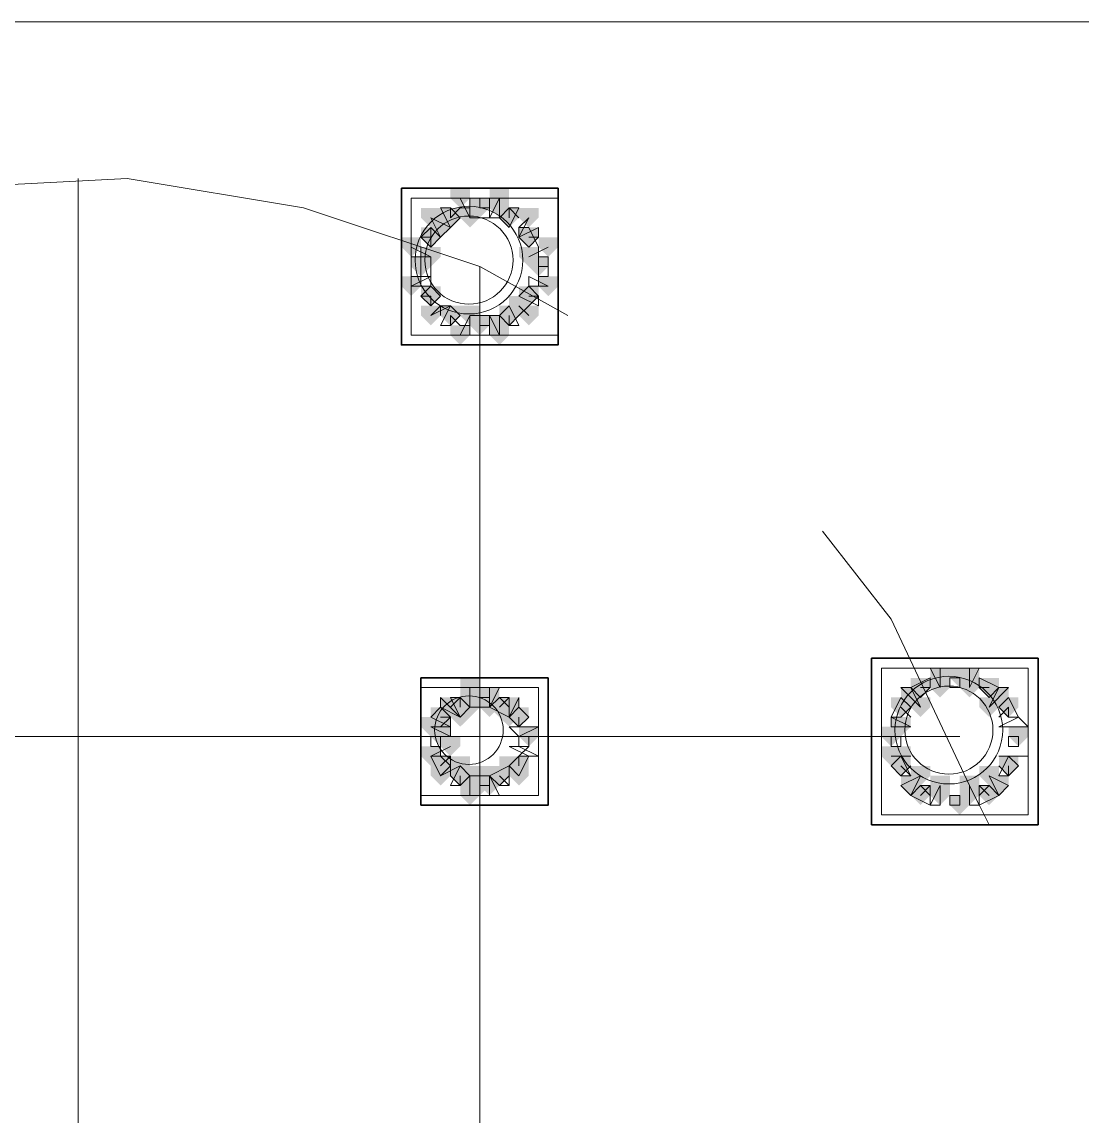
# Model space of a CAD drawing. Header units: millimetres. Extents: x 2315 to 4619, y 1334 to 1897.
# Drawn here: x 3709.66 to 3716.28, y 1554.84 to 1561.67 of the extents above; entities that cross this region are included whole.
import ezdxf

# ---------------------------------------------------------------- set-up
doc = ezdxf.new("R2010")
doc.units = ezdxf.units.MM
doc.linetypes.add('PDF_IMPORT', pattern=[1, 0.8, -0.2])
for name, color, linetype, true_color in [('PDF_10', 7, 'Continuous', 0x00b85c), ('PDF_AXIS', 7, 'Continuous', 0x00b85c), ('PDF_柱构件', 7, 'Continuous', 0x00b85c), ('PDF_转运站初步方案', 7, 'Continuous', 0x00b85c)]:
    doc.layers.add(name, color=color, linetype=linetype, true_color=true_color)
doc.layers.add('PDF_中心线层', color=1, linetype='Continuous')
doc.layers.add('PDF_粗实线层', color=7, linetype='Continuous')

msp = doc.modelspace()

# ---------------------------------------------------------------- hatches: boundary and pattern name
at = {"layer": 'PDF_10', "transparency": 33554559}
for points in [[(3712.5202, 1560.5703), (3712.4592, 1560.5703), (3712.4592, 1560.5093), (3712.5202, 1560.4482), (3712.5813, 1560.5093), (3712.5813, 1560.5703)], [(3712.5202, 1560.5703), (3712.4592, 1560.5703), (3712.4592, 1560.5093), (3712.5202, 1560.4482), (3712.5813, 1560.5093), (3712.5813, 1560.5703)], [(3712.337, 1560.5093), (3712.2759, 1560.5093), (3712.2759, 1560.4482), (3712.337, 1560.3871), (3712.3981, 1560.4482), (3712.3981, 1560.5093)], [(3712.337, 1560.5093), (3712.2759, 1560.5093), (3712.2759, 1560.4482), (3712.337, 1560.3871), (3712.3981, 1560.4482), (3712.3981, 1560.5093)], [(3712.7035, 1560.5093), (3712.6424, 1560.5093), (3712.6424, 1560.4482), (3712.7035, 1560.3871), (3712.7646, 1560.4482), (3712.7646, 1560.5093)], [(3712.7035, 1560.5093), (3712.6424, 1560.5093), (3712.6424, 1560.4482), (3712.7035, 1560.3871), (3712.7646, 1560.4482), (3712.7646, 1560.5093)], [(3712.2148, 1560.3871), (3712.1537, 1560.3871), (3712.1537, 1560.326), (3712.2148, 1560.2649), (3712.2759, 1560.326), (3712.2759, 1560.3871)], [(3712.2148, 1560.3871), (3712.1537, 1560.3871), (3712.1537, 1560.326), (3712.2148, 1560.2649), (3712.2759, 1560.326), (3712.2759, 1560.3871)], [(3712.8256, 1560.3871), (3712.7646, 1560.3871), (3712.7646, 1560.326), (3712.8256, 1560.2649), (3712.8867, 1560.326), (3712.8867, 1560.3871)], [(3712.8256, 1560.3871), (3712.7646, 1560.3871), (3712.7646, 1560.326), (3712.8256, 1560.2649), (3712.8867, 1560.326), (3712.8867, 1560.3871)], [(3712.1537, 1560.2039), (3712.0927, 1560.2039), (3712.0927, 1560.1428), (3712.1537, 1560.0817), (3712.2148, 1560.1428), (3712.2148, 1560.2039)], [(3712.1537, 1560.2039), (3712.0927, 1560.2039), (3712.0927, 1560.1428), (3712.1537, 1560.0817), (3712.2148, 1560.1428), (3712.2148, 1560.2039)], [(3712.1537, 1560.2039), (3712.0927, 1560.2039), (3712.0927, 1560.1428), (3712.1537, 1560.0817), (3712.2148, 1560.1428), (3712.2148, 1560.2039)], [(3712.8867, 1560.2039), (3712.8256, 1560.2039), (3712.8256, 1560.1428), (3712.8867, 1560.0817), (3712.9478, 1560.1428), (3712.9478, 1560.2039)], [(3712.8867, 1560.2039), (3712.8256, 1560.2039), (3712.8256, 1560.1428), (3712.8867, 1560.0817), (3712.9478, 1560.1428), (3712.9478, 1560.2039)], [(3712.2148, 1560.0206), (3712.1537, 1560.0206), (3712.1537, 1559.9595), (3712.2148, 1559.8985), (3712.2759, 1559.9595), (3712.2759, 1560.0206)], [(3712.2148, 1560.0206), (3712.1537, 1560.0206), (3712.1537, 1559.9595), (3712.2148, 1559.8985), (3712.2759, 1559.9595), (3712.2759, 1560.0206)], [(3712.8256, 1560.0206), (3712.7646, 1560.0206), (3712.7646, 1559.9595), (3712.8256, 1559.8985), (3712.8867, 1559.9595), (3712.8867, 1560.0206)], [(3712.8256, 1560.0206), (3712.7646, 1560.0206), (3712.7646, 1559.9595), (3712.8256, 1559.8985), (3712.8867, 1559.9595), (3712.8867, 1560.0206)], [(3712.337, 1559.8985), (3712.2759, 1559.8985), (3712.2759, 1559.8374), (3712.337, 1559.7763), (3712.3981, 1559.8374), (3712.3981, 1559.8985)], [(3712.337, 1559.8985), (3712.2759, 1559.8985), (3712.2759, 1559.8374), (3712.337, 1559.7763), (3712.3981, 1559.8374), (3712.3981, 1559.8985)], [(3712.7035, 1559.8985), (3712.6424, 1559.8985), (3712.6424, 1559.8374), (3712.7035, 1559.7763), (3712.7646, 1559.8374), (3712.7646, 1559.8985)], [(3712.7035, 1559.8985), (3712.6424, 1559.8985), (3712.6424, 1559.8374), (3712.7035, 1559.7763), (3712.7646, 1559.8374), (3712.7646, 1559.8985)], [(3712.5202, 1559.8374), (3712.4592, 1559.8374), (3712.4592, 1559.7763), (3712.5202, 1559.7152), (3712.5813, 1559.7763), (3712.5813, 1559.8374)], [(3712.5202, 1559.8374), (3712.4592, 1559.8374), (3712.4592, 1559.7763), (3712.5202, 1559.7152), (3712.5813, 1559.7763), (3712.5813, 1559.8374)], [(3715.5132, 1557.6385), (3715.4521, 1557.6385), (3715.4521, 1557.5774), (3715.5132, 1557.5163), (3715.5743, 1557.5774), (3715.5743, 1557.6385)], [(3715.5132, 1557.6385), (3715.4521, 1557.6385), (3715.4521, 1557.5774), (3715.5132, 1557.5163), (3715.5743, 1557.5774), (3715.5743, 1557.6385)], [(3715.2689, 1557.5774), (3715.2078, 1557.5774), (3715.2078, 1557.5163), (3715.2689, 1557.4552), (3715.33, 1557.5163), (3715.33, 1557.5774)], [(3715.2689, 1557.5774), (3715.2078, 1557.5774), (3715.2078, 1557.5163), (3715.2689, 1557.4552), (3715.33, 1557.5163), (3715.33, 1557.5774)], [(3715.6965, 1557.5774), (3715.6354, 1557.5774), (3715.6354, 1557.5163), (3715.6965, 1557.4552), (3715.7575, 1557.5163), (3715.7575, 1557.5774)], [(3715.6965, 1557.5774), (3715.6354, 1557.5774), (3715.6354, 1557.5163), (3715.6965, 1557.4552), (3715.7575, 1557.5163), (3715.7575, 1557.5774)], [(3712.5202, 1557.5163), (3712.4592, 1557.5163), (3712.4592, 1557.4552), (3712.5202, 1557.3941), (3712.5813, 1557.4552), (3712.5813, 1557.5163)], [(3712.5202, 1557.5163), (3712.4592, 1557.5163), (3712.4592, 1557.4552), (3712.5202, 1557.3941), (3712.5813, 1557.4552), (3712.5813, 1557.5163)], [(3712.3981, 1557.4552), (3712.337, 1557.4552), (3712.337, 1557.3941), (3712.3981, 1557.333), (3712.4592, 1557.3941), (3712.4592, 1557.4552)], [(3712.3981, 1557.4552), (3712.337, 1557.4552), (3712.337, 1557.3941), (3712.3981, 1557.333), (3712.4592, 1557.3941), (3712.4592, 1557.4552)], [(3712.6424, 1557.4552), (3712.5813, 1557.4552), (3712.5813, 1557.3941), (3712.6424, 1557.333), (3712.7035, 1557.3941), (3712.7035, 1557.4552)], [(3712.6424, 1557.4552), (3712.5813, 1557.4552), (3712.5813, 1557.3941), (3712.6424, 1557.333), (3712.7035, 1557.3941), (3712.7035, 1557.4552)], [(3715.1467, 1557.4552), (3715.0856, 1557.4552), (3715.0856, 1557.3941), (3715.1467, 1557.333), (3715.2078, 1557.3941), (3715.2078, 1557.4552)], [(3715.1467, 1557.4552), (3715.0856, 1557.4552), (3715.0856, 1557.3941), (3715.1467, 1557.333), (3715.2078, 1557.3941), (3715.2078, 1557.4552)], [(3715.8186, 1557.4552), (3715.7575, 1557.4552), (3715.7575, 1557.3941), (3715.8186, 1557.333), (3715.8797, 1557.3941), (3715.8797, 1557.4552)], [(3715.8186, 1557.4552), (3715.7575, 1557.4552), (3715.7575, 1557.3941), (3715.8186, 1557.333), (3715.8797, 1557.3941), (3715.8797, 1557.4552)], [(3712.2759, 1557.3941), (3712.2148, 1557.3941), (3712.2148, 1557.333), (3712.2759, 1557.272), (3712.337, 1557.333), (3712.337, 1557.3941)], [(3712.2759, 1557.3941), (3712.2148, 1557.3941), (3712.2148, 1557.333), (3712.2759, 1557.272), (3712.337, 1557.333), (3712.337, 1557.3941)], [(3712.7646, 1557.3941), (3712.7035, 1557.3941), (3712.7035, 1557.333), (3712.7646, 1557.272), (3712.8256, 1557.333), (3712.8256, 1557.3941)], [(3712.7646, 1557.3941), (3712.7035, 1557.3941), (3712.7035, 1557.333), (3712.7646, 1557.272), (3712.8256, 1557.333), (3712.8256, 1557.3941)], [(3712.7646, 1557.3941), (3712.7035, 1557.3941), (3712.7035, 1557.333), (3712.7646, 1557.272), (3712.8256, 1557.333), (3712.8256, 1557.3941)], [(3712.2759, 1557.272), (3712.2148, 1557.272), (3712.2148, 1557.2109), (3712.2759, 1557.1498), (3712.337, 1557.2109), (3712.337, 1557.272)], [(3712.2759, 1557.272), (3712.2148, 1557.272), (3712.2148, 1557.2109), (3712.2759, 1557.1498), (3712.337, 1557.2109), (3712.337, 1557.272)], [(3712.8256, 1557.272), (3712.7646, 1557.272), (3712.7646, 1557.2109), (3712.8256, 1557.1498), (3712.8867, 1557.2109), (3712.8867, 1557.272)], [(3712.8256, 1557.272), (3712.7646, 1557.272), (3712.7646, 1557.2109), (3712.8256, 1557.1498), (3712.8867, 1557.2109), (3712.8867, 1557.272)], [(3715.0856, 1557.272), (3715.0246, 1557.272), (3715.0246, 1557.2109), (3715.0856, 1557.1498), (3715.1467, 1557.2109), (3715.1467, 1557.272)], [(3715.0856, 1557.272), (3715.0246, 1557.272), (3715.0246, 1557.2109), (3715.0856, 1557.1498), (3715.1467, 1557.2109), (3715.1467, 1557.272)], [(3715.8797, 1557.272), (3715.8186, 1557.272), (3715.8186, 1557.2109), (3715.8797, 1557.1498), (3715.9408, 1557.2109), (3715.9408, 1557.272)], [(3715.8797, 1557.272), (3715.8186, 1557.272), (3715.8186, 1557.2109), (3715.8797, 1557.1498), (3715.9408, 1557.2109), (3715.9408, 1557.272)], [(3712.2759, 1557.0887), (3712.2148, 1557.0887), (3712.2148, 1557.0276), (3712.2759, 1556.9666), (3712.337, 1557.0276), (3712.337, 1557.0887)], [(3712.2759, 1557.0887), (3712.2148, 1557.0887), (3712.2148, 1557.0276), (3712.2759, 1556.9666), (3712.337, 1557.0276), (3712.337, 1557.0887)], [(3712.7646, 1557.0887), (3712.7035, 1557.0887), (3712.7035, 1557.0276), (3712.7646, 1556.9666), (3712.8256, 1557.0276), (3712.8256, 1557.0887)], [(3712.7646, 1557.0887), (3712.7035, 1557.0887), (3712.7035, 1557.0276), (3712.7646, 1556.9666), (3712.8256, 1557.0276), (3712.8256, 1557.0887)], [(3715.1467, 1557.0887), (3715.0856, 1557.0887), (3715.0856, 1557.0276), (3715.1467, 1556.9666), (3715.2078, 1557.0276), (3715.2078, 1557.0887)], [(3715.1467, 1557.0887), (3715.0856, 1557.0887), (3715.0856, 1557.0276), (3715.1467, 1556.9666), (3715.2078, 1557.0276), (3715.2078, 1557.0887)], [(3715.8186, 1557.0887), (3715.7575, 1557.0887), (3715.7575, 1557.0276), (3715.8186, 1556.9666), (3715.8797, 1557.0276), (3715.8797, 1557.0887)], [(3715.8186, 1557.0887), (3715.7575, 1557.0887), (3715.7575, 1557.0276), (3715.8186, 1556.9666), (3715.8797, 1557.0276), (3715.8797, 1557.0887)], [(3712.3981, 1557.0276), (3712.337, 1557.0276), (3712.337, 1556.9666), (3712.3981, 1556.9055), (3712.4592, 1556.9666), (3712.4592, 1557.0276)], [(3712.3981, 1557.0276), (3712.337, 1557.0276), (3712.337, 1556.9666), (3712.3981, 1556.9055), (3712.4592, 1556.9666), (3712.4592, 1557.0276)], [(3712.6424, 1557.0276), (3712.5813, 1557.0276), (3712.5813, 1556.9666), (3712.6424, 1556.9055), (3712.7035, 1556.9666), (3712.7035, 1557.0276)], [(3712.6424, 1557.0276), (3712.5813, 1557.0276), (3712.5813, 1556.9666), (3712.6424, 1556.9055), (3712.7035, 1556.9666), (3712.7035, 1557.0276)], [(3712.5202, 1556.9666), (3712.4592, 1556.9666), (3712.4592, 1556.9055), (3712.5202, 1556.8444), (3712.5813, 1556.9055), (3712.5813, 1556.9666)], [(3712.5202, 1556.9666), (3712.4592, 1556.9666), (3712.4592, 1556.9055), (3712.5202, 1556.8444), (3712.5813, 1556.9055), (3712.5813, 1556.9666)], [(3712.5202, 1556.9666), (3712.4592, 1556.9666), (3712.4592, 1556.9055), (3712.5202, 1556.8444), (3712.5813, 1556.9055), (3712.5813, 1556.9666)], [(3715.2689, 1556.9055), (3715.2078, 1556.9055), (3715.2078, 1556.8444), (3715.2689, 1556.7833), (3715.33, 1556.8444), (3715.33, 1556.9055)], [(3715.2689, 1556.9055), (3715.2078, 1556.9055), (3715.2078, 1556.8444), (3715.2689, 1556.7833), (3715.33, 1556.8444), (3715.33, 1556.9055)], [(3715.6965, 1556.9055), (3715.6354, 1556.9055), (3715.6354, 1556.8444), (3715.6965, 1556.7833), (3715.7575, 1556.8444), (3715.7575, 1556.9055)], [(3715.6965, 1556.9055), (3715.6354, 1556.9055), (3715.6354, 1556.8444), (3715.6965, 1556.7833), (3715.7575, 1556.8444), (3715.7575, 1556.9055)], [(3715.5132, 1556.8444), (3715.4521, 1556.8444), (3715.4521, 1556.7833), (3715.5132, 1556.7222), (3715.5743, 1556.7833), (3715.5743, 1556.8444)], [(3715.5132, 1556.8444), (3715.4521, 1556.8444), (3715.4521, 1556.7833), (3715.5132, 1556.7222), (3715.5743, 1556.7833), (3715.5743, 1556.8444)]]:
    msp.add_hatch(color=6, dxfattribs=at).paths.add_polyline_path(points)
at = {"layer": 'PDF_柱构件', "transparency": 33554559}
for points in [[(3712.3981, 1560.6314), (3712.337, 1560.6314), (3712.337, 1560.5703), (3712.3981, 1560.5093), (3712.4592, 1560.5703), (3712.4592, 1560.6314)], [(3712.6424, 1560.6314), (3712.5813, 1560.6314), (3712.5813, 1560.5703), (3712.6424, 1560.5093), (3712.7035, 1560.5703), (3712.7035, 1560.6314)], [(3712.6424, 1560.5703), (3712.5813, 1560.5703), (3712.5813, 1560.5093), (3712.6424, 1560.4482), (3712.7035, 1560.5093), (3712.7035, 1560.5703)], [(3712.2148, 1560.5093), (3712.1537, 1560.5093), (3712.1537, 1560.4482), (3712.2148, 1560.3871), (3712.2759, 1560.4482), (3712.2759, 1560.5093)], [(3712.4592, 1560.5093), (3712.3981, 1560.5093), (3712.3981, 1560.4482), (3712.4592, 1560.3871), (3712.5202, 1560.4482), (3712.5202, 1560.5093)], [(3712.8256, 1560.5093), (3712.7646, 1560.5093), (3712.7646, 1560.4482), (3712.8256, 1560.3871), (3712.8867, 1560.4482), (3712.8867, 1560.5093)], [(3712.2759, 1560.4482), (3712.2148, 1560.4482), (3712.2148, 1560.3871), (3712.2759, 1560.326), (3712.337, 1560.3871), (3712.337, 1560.4482)], [(3712.0927, 1560.326), (3712.0316, 1560.326), (3712.0316, 1560.2649), (3712.0927, 1560.2039), (3712.1537, 1560.2649), (3712.1537, 1560.326)], [(3712.9478, 1560.326), (3712.8867, 1560.326), (3712.8867, 1560.2649), (3712.9478, 1560.2039), (3713.0089, 1560.2649), (3713.0089, 1560.326)], [(3712.2148, 1560.2649), (3712.1537, 1560.2649), (3712.1537, 1560.2039), (3712.2148, 1560.1428), (3712.2759, 1560.2039), (3712.2759, 1560.2649)], [(3712.8256, 1560.2649), (3712.7646, 1560.2649), (3712.7646, 1560.2039), (3712.8256, 1560.1428), (3712.8867, 1560.2039), (3712.8867, 1560.2649)], [(3712.0927, 1560.0817), (3712.0316, 1560.0817), (3712.0316, 1560.0206), (3712.0927, 1559.9595), (3712.1537, 1560.0206), (3712.1537, 1560.0817)], [(3712.9478, 1560.0817), (3712.8867, 1560.0817), (3712.8867, 1560.0206), (3712.9478, 1559.9595), (3713.0089, 1560.0206), (3713.0089, 1560.0817)], [(3712.7646, 1559.9595), (3712.7035, 1559.9595), (3712.7035, 1559.8985), (3712.7646, 1559.8374), (3712.8256, 1559.8985), (3712.8256, 1559.9595)], [(3712.2148, 1559.8985), (3712.1537, 1559.8985), (3712.1537, 1559.8374), (3712.2148, 1559.7763), (3712.2759, 1559.8374), (3712.2759, 1559.8985)], [(3712.4592, 1559.8985), (3712.3981, 1559.8985), (3712.3981, 1559.8374), (3712.4592, 1559.7763), (3712.5202, 1559.8374), (3712.5202, 1559.8985)], [(3712.8256, 1559.8985), (3712.7646, 1559.8985), (3712.7646, 1559.8374), (3712.8256, 1559.7763), (3712.8867, 1559.8374), (3712.8867, 1559.8985)], [(3712.6424, 1559.8374), (3712.5813, 1559.8374), (3712.5813, 1559.7763), (3712.6424, 1559.7152), (3712.7035, 1559.7763), (3712.7035, 1559.8374)], [(3712.3981, 1559.7763), (3712.337, 1559.7763), (3712.337, 1559.7152), (3712.3981, 1559.6541), (3712.4592, 1559.7152), (3712.4592, 1559.7763)], [(3712.6424, 1559.7763), (3712.5813, 1559.7763), (3712.5813, 1559.7152), (3712.6424, 1559.6541), (3712.7035, 1559.7152), (3712.7035, 1559.7763)], [(3715.391, 1557.6385), (3715.33, 1557.6385), (3715.33, 1557.5774), (3715.391, 1557.5163), (3715.4521, 1557.5774), (3715.4521, 1557.6385)], [(3715.5743, 1557.6385), (3715.5132, 1557.6385), (3715.5132, 1557.5774), (3715.5743, 1557.5163), (3715.6354, 1557.5774), (3715.6354, 1557.6385)], [(3712.4592, 1557.5774), (3712.3981, 1557.5774), (3712.3981, 1557.5163), (3712.4592, 1557.4552), (3712.5202, 1557.5163), (3712.5202, 1557.5774)], [(3715.391, 1557.5774), (3715.33, 1557.5774), (3715.33, 1557.5163), (3715.391, 1557.4552), (3715.4521, 1557.5163), (3715.4521, 1557.5774)], [(3715.5743, 1557.5774), (3715.5132, 1557.5774), (3715.5132, 1557.5163), (3715.5743, 1557.4552), (3715.6354, 1557.5163), (3715.6354, 1557.5774)], [(3712.4592, 1557.5163), (3712.3981, 1557.5163), (3712.3981, 1557.4552), (3712.4592, 1557.3941), (3712.5202, 1557.4552), (3712.5202, 1557.5163)], [(3712.5813, 1557.5163), (3712.5202, 1557.5163), (3712.5202, 1557.4552), (3712.5813, 1557.3941), (3712.6424, 1557.4552), (3712.6424, 1557.5163)], [(3715.2078, 1557.5163), (3715.1467, 1557.5163), (3715.1467, 1557.4552), (3715.2078, 1557.3941), (3715.2689, 1557.4552), (3715.2689, 1557.5163)], [(3715.7575, 1557.5163), (3715.6965, 1557.5163), (3715.6965, 1557.4552), (3715.7575, 1557.3941), (3715.8186, 1557.4552), (3715.8186, 1557.5163)], [(3712.337, 1557.4552), (3712.2759, 1557.4552), (3712.2759, 1557.3941), (3712.337, 1557.333), (3712.3981, 1557.3941), (3712.3981, 1557.4552)], [(3712.4592, 1557.4552), (3712.3981, 1557.4552), (3712.3981, 1557.3941), (3712.4592, 1557.333), (3712.5202, 1557.3941), (3712.5202, 1557.4552)], [(3712.5813, 1557.4552), (3712.5202, 1557.4552), (3712.5202, 1557.3941), (3712.5813, 1557.333), (3712.6424, 1557.3941), (3712.6424, 1557.4552)], [(3712.7035, 1557.4552), (3712.6424, 1557.4552), (3712.6424, 1557.3941), (3712.7035, 1557.333), (3712.7646, 1557.3941), (3712.7646, 1557.4552)], [(3715.2689, 1557.4552), (3715.2078, 1557.4552), (3715.2078, 1557.3941), (3715.2689, 1557.333), (3715.33, 1557.3941), (3715.33, 1557.4552)], [(3715.6965, 1557.4552), (3715.6354, 1557.4552), (3715.6354, 1557.3941), (3715.6965, 1557.333), (3715.7575, 1557.3941), (3715.7575, 1557.4552)], [(3712.3981, 1557.3941), (3712.337, 1557.3941), (3712.337, 1557.333), (3712.3981, 1557.272), (3712.4592, 1557.333), (3712.4592, 1557.3941)], [(3712.7035, 1557.3941), (3712.6424, 1557.3941), (3712.6424, 1557.333), (3712.7035, 1557.272), (3712.7646, 1557.333), (3712.7646, 1557.3941)], [(3712.2148, 1557.333), (3712.1537, 1557.333), (3712.1537, 1557.272), (3712.2148, 1557.2109), (3712.2759, 1557.272), (3712.2759, 1557.333)], [(3712.2759, 1557.333), (3712.2148, 1557.333), (3712.2148, 1557.272), (3712.2759, 1557.2109), (3712.337, 1557.272), (3712.337, 1557.333)], [(3715.1467, 1557.333), (3715.0856, 1557.333), (3715.0856, 1557.272), (3715.1467, 1557.2109), (3715.2078, 1557.272), (3715.2078, 1557.333)], [(3712.337, 1557.2109), (3712.2759, 1557.2109), (3712.2759, 1557.1498), (3712.337, 1557.0887), (3712.3981, 1557.1498), (3712.3981, 1557.2109)], [(3712.2148, 1557.1498), (3712.1537, 1557.1498), (3712.1537, 1557.0887), (3712.2148, 1557.0276), (3712.2759, 1557.0887), (3712.2759, 1557.1498)], [(3715.0856, 1557.1498), (3715.0246, 1557.1498), (3715.0246, 1557.0887), (3715.0856, 1557.0276), (3715.1467, 1557.0887), (3715.1467, 1557.1498)], [(3715.1467, 1557.1498), (3715.0856, 1557.1498), (3715.0856, 1557.0887), (3715.1467, 1557.0276), (3715.2078, 1557.0887), (3715.2078, 1557.1498)], [(3712.3981, 1557.0887), (3712.337, 1557.0887), (3712.337, 1557.0276), (3712.3981, 1556.9666), (3712.4592, 1557.0276), (3712.4592, 1557.0887)], [(3712.7035, 1557.0887), (3712.6424, 1557.0887), (3712.6424, 1557.0276), (3712.7035, 1556.9666), (3712.7646, 1557.0276), (3712.7646, 1557.0887)], [(3712.2759, 1557.0276), (3712.2148, 1557.0276), (3712.2148, 1556.9666), (3712.2759, 1556.9055), (3712.337, 1556.9666), (3712.337, 1557.0276)], [(3712.4592, 1557.0276), (3712.3981, 1557.0276), (3712.3981, 1556.9666), (3712.4592, 1556.9055), (3712.5202, 1556.9666), (3712.5202, 1557.0276)], [(3712.5813, 1557.0276), (3712.5202, 1557.0276), (3712.5202, 1556.9666), (3712.5813, 1556.9055), (3712.6424, 1556.9666), (3712.6424, 1557.0276)], [(3712.7646, 1557.0276), (3712.7035, 1557.0276), (3712.7035, 1556.9666), (3712.7646, 1556.9055), (3712.8256, 1556.9666), (3712.8256, 1557.0276)], [(3715.2689, 1557.0276), (3715.2078, 1557.0276), (3715.2078, 1556.9666), (3715.2689, 1556.9055), (3715.33, 1556.9666), (3715.33, 1557.0276)], [(3715.6965, 1557.0276), (3715.6354, 1557.0276), (3715.6354, 1556.9666), (3715.6965, 1556.9055), (3715.7575, 1556.9666), (3715.7575, 1557.0276)], [(3712.4592, 1556.9666), (3712.3981, 1556.9666), (3712.3981, 1556.9055), (3712.4592, 1556.8444), (3712.5202, 1556.9055), (3712.5202, 1556.9666)], [(3712.5813, 1556.9666), (3712.5202, 1556.9666), (3712.5202, 1556.9055), (3712.5813, 1556.8444), (3712.6424, 1556.9055), (3712.6424, 1556.9666)], [(3715.2078, 1556.9666), (3715.1467, 1556.9666), (3715.1467, 1556.9055), (3715.2078, 1556.8444), (3715.2689, 1556.9055), (3715.2689, 1556.9666)], [(3715.391, 1556.9666), (3715.33, 1556.9666), (3715.33, 1556.9055), (3715.391, 1556.8444), (3715.4521, 1556.9055), (3715.4521, 1556.9666)], [(3715.5743, 1556.9666), (3715.5132, 1556.9666), (3715.5132, 1556.9055), (3715.5743, 1556.8444), (3715.6354, 1556.9055), (3715.6354, 1556.9666)], [(3715.7575, 1556.9666), (3715.6965, 1556.9666), (3715.6965, 1556.9055), (3715.7575, 1556.8444), (3715.8186, 1556.9055), (3715.8186, 1556.9666)], [(3712.4592, 1556.9055), (3712.3981, 1556.9055), (3712.3981, 1556.8444), (3712.4592, 1556.7833), (3712.5202, 1556.8444), (3712.5202, 1556.9055)], [(3715.391, 1556.9055), (3715.33, 1556.9055), (3715.33, 1556.8444), (3715.391, 1556.7833), (3715.4521, 1556.8444), (3715.4521, 1556.9055)], [(3715.5743, 1556.9055), (3715.5132, 1556.9055), (3715.5132, 1556.8444), (3715.5743, 1556.7833), (3715.6354, 1556.8444), (3715.6354, 1556.9055)]]:
    msp.add_hatch(color=6, dxfattribs=at).paths.add_polyline_path(points)
at = {"layer": 'PDF_转运站初步方案', "transparency": 33554559}
for points in [[(3712.5202, 1560.5703), (3712.4592, 1560.5703), (3712.4592, 1560.5093), (3712.5202, 1560.4482), (3712.5813, 1560.5093), (3712.5813, 1560.5703)], [(3712.5202, 1560.5703), (3712.4592, 1560.5703), (3712.4592, 1560.5093), (3712.5202, 1560.4482), (3712.5813, 1560.5093), (3712.5813, 1560.5703)], [(3712.337, 1560.5093), (3712.2759, 1560.5093), (3712.2759, 1560.4482), (3712.337, 1560.3871), (3712.3981, 1560.4482), (3712.3981, 1560.5093)], [(3712.337, 1560.5093), (3712.2759, 1560.5093), (3712.2759, 1560.4482), (3712.337, 1560.3871), (3712.3981, 1560.4482), (3712.3981, 1560.5093)], [(3712.7035, 1560.5093), (3712.6424, 1560.5093), (3712.6424, 1560.4482), (3712.7035, 1560.3871), (3712.7646, 1560.4482), (3712.7646, 1560.5093)], [(3712.7035, 1560.5093), (3712.6424, 1560.5093), (3712.6424, 1560.4482), (3712.7035, 1560.3871), (3712.7646, 1560.4482), (3712.7646, 1560.5093)], [(3712.2148, 1560.3871), (3712.1537, 1560.3871), (3712.1537, 1560.326), (3712.2148, 1560.2649), (3712.2759, 1560.326), (3712.2759, 1560.3871)], [(3712.2148, 1560.3871), (3712.1537, 1560.3871), (3712.1537, 1560.326), (3712.2148, 1560.2649), (3712.2759, 1560.326), (3712.2759, 1560.3871)], [(3712.8256, 1560.3871), (3712.7646, 1560.3871), (3712.7646, 1560.326), (3712.8256, 1560.2649), (3712.8867, 1560.326), (3712.8867, 1560.3871)], [(3712.8256, 1560.3871), (3712.7646, 1560.3871), (3712.7646, 1560.326), (3712.8256, 1560.2649), (3712.8867, 1560.326), (3712.8867, 1560.3871)], [(3712.1537, 1560.2039), (3712.0927, 1560.2039), (3712.0927, 1560.1428), (3712.1537, 1560.0817), (3712.2148, 1560.1428), (3712.2148, 1560.2039)], [(3712.1537, 1560.2039), (3712.0927, 1560.2039), (3712.0927, 1560.1428), (3712.1537, 1560.0817), (3712.2148, 1560.1428), (3712.2148, 1560.2039)], [(3712.8867, 1560.2039), (3712.8256, 1560.2039), (3712.8256, 1560.1428), (3712.8867, 1560.0817), (3712.9478, 1560.1428), (3712.9478, 1560.2039)], [(3712.8867, 1560.2039), (3712.8256, 1560.2039), (3712.8256, 1560.1428), (3712.8867, 1560.0817), (3712.9478, 1560.1428), (3712.9478, 1560.2039)], [(3712.2148, 1560.0206), (3712.1537, 1560.0206), (3712.1537, 1559.9595), (3712.2148, 1559.8985), (3712.2759, 1559.9595), (3712.2759, 1560.0206)], [(3712.2148, 1560.0206), (3712.1537, 1560.0206), (3712.1537, 1559.9595), (3712.2148, 1559.8985), (3712.2759, 1559.9595), (3712.2759, 1560.0206)], [(3712.8256, 1560.0206), (3712.7646, 1560.0206), (3712.7646, 1559.9595), (3712.8256, 1559.8985), (3712.8867, 1559.9595), (3712.8867, 1560.0206)], [(3712.8256, 1560.0206), (3712.7646, 1560.0206), (3712.7646, 1559.9595), (3712.8256, 1559.8985), (3712.8867, 1559.9595), (3712.8867, 1560.0206)], [(3712.337, 1559.8985), (3712.2759, 1559.8985), (3712.2759, 1559.8374), (3712.337, 1559.7763), (3712.3981, 1559.8374), (3712.3981, 1559.8985)], [(3712.337, 1559.8985), (3712.2759, 1559.8985), (3712.2759, 1559.8374), (3712.337, 1559.7763), (3712.3981, 1559.8374), (3712.3981, 1559.8985)], [(3712.7035, 1559.8985), (3712.6424, 1559.8985), (3712.6424, 1559.8374), (3712.7035, 1559.7763), (3712.7646, 1559.8374), (3712.7646, 1559.8985)], [(3712.7035, 1559.8985), (3712.6424, 1559.8985), (3712.6424, 1559.8374), (3712.7035, 1559.7763), (3712.7646, 1559.8374), (3712.7646, 1559.8985)], [(3712.5202, 1559.8374), (3712.4592, 1559.8374), (3712.4592, 1559.7763), (3712.5202, 1559.7152), (3712.5813, 1559.7763), (3712.5813, 1559.8374)], [(3712.5202, 1559.8374), (3712.4592, 1559.8374), (3712.4592, 1559.7763), (3712.5202, 1559.7152), (3712.5813, 1559.7763), (3712.5813, 1559.8374)], [(3715.5132, 1557.6385), (3715.4521, 1557.6385), (3715.4521, 1557.5774), (3715.5132, 1557.5163), (3715.5743, 1557.5774), (3715.5743, 1557.6385)], [(3715.5132, 1557.6385), (3715.4521, 1557.6385), (3715.4521, 1557.5774), (3715.5132, 1557.5163), (3715.5743, 1557.5774), (3715.5743, 1557.6385)], [(3715.2689, 1557.5774), (3715.2078, 1557.5774), (3715.2078, 1557.5163), (3715.2689, 1557.4552), (3715.33, 1557.5163), (3715.33, 1557.5774)], [(3715.2689, 1557.5774), (3715.2078, 1557.5774), (3715.2078, 1557.5163), (3715.2689, 1557.4552), (3715.33, 1557.5163), (3715.33, 1557.5774)], [(3715.6965, 1557.5774), (3715.6354, 1557.5774), (3715.6354, 1557.5163), (3715.6965, 1557.4552), (3715.7575, 1557.5163), (3715.7575, 1557.5774)], [(3715.6965, 1557.5774), (3715.6354, 1557.5774), (3715.6354, 1557.5163), (3715.6965, 1557.4552), (3715.7575, 1557.5163), (3715.7575, 1557.5774)], [(3712.5202, 1557.5163), (3712.4592, 1557.5163), (3712.4592, 1557.4552), (3712.5202, 1557.3941), (3712.5813, 1557.4552), (3712.5813, 1557.5163)], [(3712.5202, 1557.5163), (3712.4592, 1557.5163), (3712.4592, 1557.4552), (3712.5202, 1557.3941), (3712.5813, 1557.4552), (3712.5813, 1557.5163)], [(3712.3981, 1557.4552), (3712.337, 1557.4552), (3712.337, 1557.3941), (3712.3981, 1557.333), (3712.4592, 1557.3941), (3712.4592, 1557.4552)], [(3712.3981, 1557.4552), (3712.337, 1557.4552), (3712.337, 1557.3941), (3712.3981, 1557.333), (3712.4592, 1557.3941), (3712.4592, 1557.4552)], [(3712.6424, 1557.4552), (3712.5813, 1557.4552), (3712.5813, 1557.3941), (3712.6424, 1557.333), (3712.7035, 1557.3941), (3712.7035, 1557.4552)], [(3712.6424, 1557.4552), (3712.5813, 1557.4552), (3712.5813, 1557.3941), (3712.6424, 1557.333), (3712.7035, 1557.3941), (3712.7035, 1557.4552)], [(3715.1467, 1557.4552), (3715.0856, 1557.4552), (3715.0856, 1557.3941), (3715.1467, 1557.333), (3715.2078, 1557.3941), (3715.2078, 1557.4552)], [(3715.1467, 1557.4552), (3715.0856, 1557.4552), (3715.0856, 1557.3941), (3715.1467, 1557.333), (3715.2078, 1557.3941), (3715.2078, 1557.4552)], [(3715.8186, 1557.4552), (3715.7575, 1557.4552), (3715.7575, 1557.3941), (3715.8186, 1557.333), (3715.8797, 1557.3941), (3715.8797, 1557.4552)], [(3715.8186, 1557.4552), (3715.7575, 1557.4552), (3715.7575, 1557.3941), (3715.8186, 1557.333), (3715.8797, 1557.3941), (3715.8797, 1557.4552)], [(3712.2759, 1557.3941), (3712.2148, 1557.3941), (3712.2148, 1557.333), (3712.2759, 1557.272), (3712.337, 1557.333), (3712.337, 1557.3941)], [(3712.2759, 1557.3941), (3712.2148, 1557.3941), (3712.2148, 1557.333), (3712.2759, 1557.272), (3712.337, 1557.333), (3712.337, 1557.3941)], [(3712.7646, 1557.3941), (3712.7035, 1557.3941), (3712.7035, 1557.333), (3712.7646, 1557.272), (3712.8256, 1557.333), (3712.8256, 1557.3941)], [(3712.7646, 1557.3941), (3712.7035, 1557.3941), (3712.7035, 1557.333), (3712.7646, 1557.272), (3712.8256, 1557.333), (3712.8256, 1557.3941)], [(3712.2759, 1557.272), (3712.2148, 1557.272), (3712.2148, 1557.2109), (3712.2759, 1557.1498), (3712.337, 1557.2109), (3712.337, 1557.272)], [(3712.2759, 1557.272), (3712.2148, 1557.272), (3712.2148, 1557.2109), (3712.2759, 1557.1498), (3712.337, 1557.2109), (3712.337, 1557.272)], [(3712.8256, 1557.272), (3712.7646, 1557.272), (3712.7646, 1557.2109), (3712.8256, 1557.1498), (3712.8867, 1557.2109), (3712.8867, 1557.272)], [(3712.8256, 1557.272), (3712.7646, 1557.272), (3712.7646, 1557.2109), (3712.8256, 1557.1498), (3712.8867, 1557.2109), (3712.8867, 1557.272)], [(3715.0856, 1557.272), (3715.0246, 1557.272), (3715.0246, 1557.2109), (3715.0856, 1557.1498), (3715.1467, 1557.2109), (3715.1467, 1557.272)], [(3715.0856, 1557.272), (3715.0246, 1557.272), (3715.0246, 1557.2109), (3715.0856, 1557.1498), (3715.1467, 1557.2109), (3715.1467, 1557.272)], [(3715.8797, 1557.272), (3715.8186, 1557.272), (3715.8186, 1557.2109), (3715.8797, 1557.1498), (3715.9408, 1557.2109), (3715.9408, 1557.272)], [(3715.8797, 1557.272), (3715.8186, 1557.272), (3715.8186, 1557.2109), (3715.8797, 1557.1498), (3715.9408, 1557.2109), (3715.9408, 1557.272)], [(3712.2759, 1557.0887), (3712.2148, 1557.0887), (3712.2148, 1557.0276), (3712.2759, 1556.9666), (3712.337, 1557.0276), (3712.337, 1557.0887)], [(3712.2759, 1557.0887), (3712.2148, 1557.0887), (3712.2148, 1557.0276), (3712.2759, 1556.9666), (3712.337, 1557.0276), (3712.337, 1557.0887)], [(3712.7646, 1557.0887), (3712.7035, 1557.0887), (3712.7035, 1557.0276), (3712.7646, 1556.9666), (3712.8256, 1557.0276), (3712.8256, 1557.0887)], [(3712.7646, 1557.0887), (3712.7035, 1557.0887), (3712.7035, 1557.0276), (3712.7646, 1556.9666), (3712.8256, 1557.0276), (3712.8256, 1557.0887)], [(3715.1467, 1557.0887), (3715.0856, 1557.0887), (3715.0856, 1557.0276), (3715.1467, 1556.9666), (3715.2078, 1557.0276), (3715.2078, 1557.0887)], [(3715.1467, 1557.0887), (3715.0856, 1557.0887), (3715.0856, 1557.0276), (3715.1467, 1556.9666), (3715.2078, 1557.0276), (3715.2078, 1557.0887)], [(3715.8186, 1557.0887), (3715.7575, 1557.0887), (3715.7575, 1557.0276), (3715.8186, 1556.9666), (3715.8797, 1557.0276), (3715.8797, 1557.0887)], [(3715.8186, 1557.0887), (3715.7575, 1557.0887), (3715.7575, 1557.0276), (3715.8186, 1556.9666), (3715.8797, 1557.0276), (3715.8797, 1557.0887)], [(3712.3981, 1557.0276), (3712.337, 1557.0276), (3712.337, 1556.9666), (3712.3981, 1556.9055), (3712.4592, 1556.9666), (3712.4592, 1557.0276)], [(3712.3981, 1557.0276), (3712.337, 1557.0276), (3712.337, 1556.9666), (3712.3981, 1556.9055), (3712.4592, 1556.9666), (3712.4592, 1557.0276)], [(3712.6424, 1557.0276), (3712.5813, 1557.0276), (3712.5813, 1556.9666), (3712.6424, 1556.9055), (3712.7035, 1556.9666), (3712.7035, 1557.0276)], [(3712.6424, 1557.0276), (3712.5813, 1557.0276), (3712.5813, 1556.9666), (3712.6424, 1556.9055), (3712.7035, 1556.9666), (3712.7035, 1557.0276)], [(3712.5202, 1556.9666), (3712.4592, 1556.9666), (3712.4592, 1556.9055), (3712.5202, 1556.8444), (3712.5813, 1556.9055), (3712.5813, 1556.9666)], [(3712.5202, 1556.9666), (3712.4592, 1556.9666), (3712.4592, 1556.9055), (3712.5202, 1556.8444), (3712.5813, 1556.9055), (3712.5813, 1556.9666)], [(3715.2689, 1556.9055), (3715.2078, 1556.9055), (3715.2078, 1556.8444), (3715.2689, 1556.7833), (3715.33, 1556.8444), (3715.33, 1556.9055)], [(3715.2689, 1556.9055), (3715.2078, 1556.9055), (3715.2078, 1556.8444), (3715.2689, 1556.7833), (3715.33, 1556.8444), (3715.33, 1556.9055)], [(3715.6965, 1556.9055), (3715.6354, 1556.9055), (3715.6354, 1556.8444), (3715.6965, 1556.7833), (3715.7575, 1556.8444), (3715.7575, 1556.9055)], [(3715.6965, 1556.9055), (3715.6354, 1556.9055), (3715.6354, 1556.8444), (3715.6965, 1556.7833), (3715.7575, 1556.8444), (3715.7575, 1556.9055)], [(3715.5132, 1556.8444), (3715.4521, 1556.8444), (3715.4521, 1556.7833), (3715.5132, 1556.7222), (3715.5743, 1556.7833), (3715.5743, 1556.8444)], [(3715.5132, 1556.8444), (3715.4521, 1556.8444), (3715.4521, 1556.7833), (3715.5132, 1556.7222), (3715.5743, 1556.7833), (3715.5743, 1556.8444)]]:
    msp.add_hatch(color=6, dxfattribs=at).paths.add_polyline_path(points)

# ---------------------------------------------------------------- linework, layer by layer
at = {"layer": 'PDF_10', "color": 6, "lineweight": 18}
for points in [[(3712.5202, 1560.5703), (3712.5202, 1560.5093), (3712.5813, 1560.5093)], [(3712.337, 1560.5093), (3712.337, 1560.4482), (3712.3981, 1560.5093)], [(3712.7035, 1560.4482), (3712.7035, 1560.5093), (3712.7646, 1560.4482)], [(3712.2148, 1560.2649), (3712.2148, 1560.3871)], [(3712.8256, 1560.3871), (3712.8867, 1560.2649)], [(3712.2148, 1560.326), (3712.1537, 1560.326)], [(3712.8256, 1560.326), (3712.8867, 1560.326)], [(3712.1537, 1560.0817), (3712.1537, 1560.2039)], [(3712.8867, 1560.2039), (3712.8867, 1560.0817)], [(3712.8867, 1560.1428), (3712.9478, 1560.1428)], [(3712.2148, 1559.8985), (3712.2148, 1559.9595), (3712.1537, 1559.9595)], [(3712.8256, 1559.9595), (3712.8867, 1559.9595), (3712.8256, 1559.8985)], [(3712.3981, 1559.7763), (3712.337, 1559.8374), (3712.337, 1559.7763)], [(3712.7646, 1559.8374), (3712.7035, 1559.7763), (3712.7035, 1559.8374)], [(3712.5813, 1559.7763), (3712.5202, 1559.7763), (3712.5202, 1559.7152)], [(3715.5132, 1557.5163), (3715.5132, 1557.5774), (3715.4521, 1557.5774)], [(3712.5813, 1557.4552), (3712.5202, 1557.4552), (3712.5202, 1557.5163)], [(3715.2689, 1557.5163), (3715.33, 1557.5163), (3715.2689, 1557.5163)], [(3715.6965, 1557.5163), (3715.6354, 1557.5163), (3715.6965, 1557.5163)], [(3712.3981, 1557.3941), (3712.3981, 1557.4552), (3712.337, 1557.3941)], [(3712.7035, 1557.3941), (3712.6424, 1557.4552)], [(3712.6424, 1557.3941), (3712.7035, 1557.4552)], [(3715.2078, 1557.3941), (3715.1467, 1557.333)], [(3715.2078, 1557.333), (3715.1467, 1557.3941)], [(3715.8186, 1557.333), (3715.8186, 1557.3941), (3715.7575, 1557.333)], [(3712.2759, 1557.333), (3712.337, 1557.333), (3712.2759, 1557.272)], [(3712.7646, 1557.272), (3712.7646, 1557.333)], [(3712.2148, 1557.2109), (3712.2759, 1557.2109), (3712.2759, 1557.1498)], [(3712.8256, 1557.1498), (3712.8256, 1557.2109), (3712.7646, 1557.2109)], [(3715.1467, 1557.2109), (3715.0856, 1557.2109), (3715.0856, 1557.1498)], [(3715.8797, 1557.1498), (3715.8797, 1557.2109), (3715.8186, 1557.2109)], [(3712.2759, 1557.0887), (3712.337, 1557.0276)], [(3712.337, 1557.0887), (3712.2759, 1557.0276)], [(3712.7646, 1557.0276), (3712.7646, 1557.0887), (3712.7646, 1557.0276)], [(3715.1467, 1557.0276), (3715.2078, 1556.9666)], [(3715.2078, 1557.0276), (3715.1467, 1556.9666)], [(3715.7575, 1557.0276), (3715.8186, 1556.9666), (3715.8186, 1557.0276)], [(3712.337, 1556.9666), (3712.3981, 1556.9055), (3712.3981, 1556.9666)], [(3712.6424, 1556.9055), (3712.7035, 1556.9666)], [(3712.6424, 1556.9666), (3712.7035, 1556.9055)], [(3712.5202, 1556.9055), (3712.5813, 1556.9055)], [(3715.2689, 1556.9055), (3715.33, 1556.8444)], [(3715.33, 1556.9055), (3715.2689, 1556.8444)], [(3715.6354, 1556.8444), (3715.6965, 1556.9055)], [(3715.6354, 1556.9055), (3715.6965, 1556.8444)], [(3715.4521, 1556.7833), (3715.5132, 1556.7833), (3715.5132, 1556.8444)]]:
    msp.add_lwpolyline(points, dxfattribs=at)
at = {"layer": 'PDF_AXIS', "color": 6, "lineweight": 18}
for points in [[(3712.0927, 1560.5703), (3712.0927, 1559.7152), (3713.0089, 1559.7152), (3713.0089, 1560.5703)], [(3715.9408, 1557.6385), (3715.9408, 1556.7222), (3715.0246, 1556.7222), (3715.0246, 1557.6385)], [(3712.8867, 1557.5163), (3712.8867, 1556.8444), (3712.1537, 1556.8444), (3712.1537, 1557.5163)]]:
    msp.add_lwpolyline(points, close=True, dxfattribs=at)
at = {"layer": 'PDF_中心线层', "color": 5, "linetype": 'PDF_IMPORT', "lineweight": 18, "ltscale": 14.048656}
msp.add_lwpolyline([(3703.0527, 1534.672), (3773.0516, 1534.672), (3773.0516, 1561.6698), (3703.0527, 1561.6698), (3703.0527, 1534.672)], dxfattribs=at)
at = {"layer": 'PDF_中心线层', "color": 6, "lineweight": 18}
for points in [[(3704.03, 1554.7066), (3704.03, 1555.2563), (3704.2743, 1556.3557), (3704.7019, 1557.4552), (3705.3127, 1558.3714), (3706.1067, 1559.2266), (3707.0229, 1559.8985), (3708.0613, 1560.326), (3709.1608, 1560.6314), (3710.3213, 1560.6925), (3711.4208, 1560.5093), (3712.5202, 1560.1428), (3713.07, 1559.8374)], [(3712.5202, 1549.2093), (3712.5202, 1560.1428)], [(3714.6581, 1558.4936), (3715.0856, 1557.9439), (3715.5743, 1556.9055), (3715.6965, 1556.6612)], [(3704.5797, 1557.2109), (3715.5132, 1557.2109)]]:
    msp.add_lwpolyline(points, dxfattribs=at)
msp.add_lwpolyline([(3710.0159, 1560.6925), (3710.0159, 1548.6595)], close=True, dxfattribs=at)
at = {"layer": 'PDF_柱构件', "color": 6, "lineweight": 18}
for points in [[(3712.3981, 1560.5703), (3712.4592, 1560.4482)], [(3712.4592, 1560.4482), (3712.5813, 1560.4482), (3712.5813, 1560.5703), (3712.4592, 1560.5703)], [(3712.6424, 1560.5703), (3712.5813, 1560.4482), (3712.6424, 1560.4482)], [(3712.337, 1560.3871), (3712.3981, 1560.4482), (3712.337, 1560.5093), (3712.2759, 1560.5093)], [(3712.6424, 1560.4482), (3712.7035, 1560.3871), (3712.7646, 1560.5093), (3712.7035, 1560.5093)], [(3712.2148, 1560.4482), (3712.2759, 1560.326), (3712.337, 1560.3871)], [(3712.8256, 1560.4482), (3712.7646, 1560.3871), (3712.7646, 1560.326)], [(3712.2148, 1560.2649), (3712.2759, 1560.326), (3712.2148, 1560.3871), (3712.1537, 1560.326)], [(3712.7646, 1560.326), (3712.8256, 1560.2649), (3712.8867, 1560.326), (3712.8867, 1560.3871)], [(3712.0927, 1560.2649), (3712.2148, 1560.2039)], [(3712.9478, 1560.2649), (3712.8256, 1560.2039)], [(3712.2148, 1560.0817), (3712.2148, 1560.2039), (3712.0927, 1560.2039), (3712.0927, 1560.0817)], [(3712.8867, 1560.2039), (3712.8867, 1560.0817), (3712.9478, 1560.0817), (3712.9478, 1560.2039)], [(3712.0927, 1560.0206), (3712.2148, 1560.0206), (3712.2148, 1560.0817)], [(3712.9478, 1560.0206), (3712.8256, 1560.0817), (3712.8256, 1560.0206)], [(3712.2759, 1559.9595), (3712.2148, 1560.0206), (3712.1537, 1559.9595), (3712.2148, 1559.8985)], [(3712.8256, 1560.0206), (3712.7646, 1559.9595), (3712.8867, 1559.8985), (3712.8867, 1559.9595)], [(3712.2148, 1559.8374), (3712.337, 1559.8985), (3712.2759, 1559.8985)], [(3712.3981, 1559.8374), (3712.337, 1559.8985), (3712.2759, 1559.7763), (3712.337, 1559.7763)], [(3712.7035, 1559.8985), (3712.6424, 1559.8374), (3712.7035, 1559.7763), (3712.7646, 1559.7763)], [(3712.8256, 1559.8374), (3712.7646, 1559.8985)], [(3712.3981, 1559.7152), (3712.4592, 1559.8374)], [(3712.5813, 1559.8374), (3712.4592, 1559.8374), (3712.4592, 1559.7152), (3712.5813, 1559.7152)], [(3712.6424, 1559.7152), (3712.6424, 1559.8374), (3712.5813, 1559.8374)], [(3715.391, 1557.6385), (3715.391, 1557.5163), (3715.33, 1557.6385)], [(3715.6354, 1557.6385), (3715.5743, 1557.5163), (3715.5743, 1557.6385)], [(3715.33, 1557.5163), (3715.2689, 1557.4552), (3715.2078, 1557.5163), (3715.33, 1557.5774)], [(3715.5132, 1557.5163), (3715.4521, 1557.5163), (3715.4521, 1557.5774), (3715.5132, 1557.5774)], [(3715.6965, 1557.4552), (3715.6354, 1557.5163), (3715.6354, 1557.5774), (3715.7575, 1557.5163)], [(3712.4592, 1557.5163), (3712.4592, 1557.3941)], [(3712.5813, 1557.3941), (3712.4592, 1557.3941), (3712.4592, 1557.5163), (3712.5813, 1557.5163)], [(3712.6424, 1557.5163), (3712.5813, 1557.3941), (3712.5813, 1557.5163)], [(3715.2078, 1557.5163), (3715.2689, 1557.3941), (3715.1467, 1557.5163)], [(3715.8186, 1557.5163), (3715.6965, 1557.3941), (3715.7575, 1557.5163)], [(3712.2759, 1557.4552), (3712.3981, 1557.333), (3712.2759, 1557.3941)], [(3712.4592, 1557.3941), (3712.3981, 1557.333), (3712.337, 1557.4552), (3712.3981, 1557.4552)], [(3712.7035, 1557.333), (3712.5813, 1557.3941), (3712.6424, 1557.4552), (3712.7035, 1557.4552)], [(3712.7646, 1557.3941), (3712.7035, 1557.333), (3712.7646, 1557.4552)], [(3715.2078, 1557.3941), (3715.1467, 1557.333), (3715.0856, 1557.333), (3715.1467, 1557.4552)], [(3715.8186, 1557.333), (3715.7575, 1557.3941), (3715.8186, 1557.4552), (3715.8797, 1557.333)], [(3712.337, 1557.333), (3712.337, 1557.272), (3712.2148, 1557.333), (3712.2759, 1557.3941)], [(3712.7646, 1557.272), (3712.7035, 1557.333), (3712.7646, 1557.3941), (3712.8256, 1557.333)], [(3712.2148, 1557.272), (3712.337, 1557.272), (3712.337, 1557.2109)], [(3712.8867, 1557.272), (3712.7646, 1557.2109), (3712.7035, 1557.272), (3712.8256, 1557.272)], [(3715.0856, 1557.333), (3715.2078, 1557.272), (3715.1467, 1557.272), (3715.0856, 1557.272)], [(3715.9408, 1557.272), (3715.8186, 1557.272), (3715.7575, 1557.272), (3715.8797, 1557.333)], [(3712.2759, 1557.2109), (3712.2759, 1557.1498), (3712.2148, 1557.1498), (3712.2148, 1557.2109)], [(3712.7646, 1557.1498), (3712.7646, 1557.2109), (3712.8256, 1557.2109), (3712.8256, 1557.1498)], [(3715.1467, 1557.2109), (3715.1467, 1557.1498), (3715.0856, 1557.1498), (3715.0856, 1557.2109)], [(3715.8186, 1557.1498), (3715.8186, 1557.2109), (3715.8797, 1557.2109), (3715.8797, 1557.1498)], [(3712.2148, 1557.0887), (3712.337, 1557.1498)], [(3712.8256, 1557.0887), (3712.7035, 1557.1498), (3712.7646, 1557.1498), (3712.8867, 1557.0887)], [(3712.337, 1557.0887), (3712.337, 1557.0276), (3712.2759, 1556.9666), (3712.2148, 1557.0887)], [(3712.7035, 1557.0276), (3712.7646, 1557.0887), (3712.8256, 1557.0887), (3712.7646, 1556.9666)], [(3715.0856, 1557.0887), (3715.1467, 1557.0887), (3715.2078, 1557.0887)], [(3715.1467, 1557.0887), (3715.2078, 1556.9666), (3715.1467, 1556.9666), (3715.0856, 1557.0276)], [(3715.7575, 1556.9666), (3715.8186, 1557.0887), (3715.8797, 1557.0276), (3715.8186, 1556.9666)], [(3712.2759, 1556.9666), (3712.3981, 1557.0276)], [(3712.3981, 1557.0276), (3712.4592, 1556.9666), (3712.3981, 1556.9055), (3712.337, 1556.9055)], [(3712.5813, 1556.9666), (3712.7035, 1557.0276), (3712.7035, 1556.9055), (3712.6424, 1556.9055)], [(3712.7646, 1556.9666), (3712.7035, 1557.0276)], [(3712.4592, 1556.8444), (3712.4592, 1556.9666)], [(3712.4592, 1556.9666), (3712.5813, 1556.9666), (3712.5813, 1556.8444), (3712.4592, 1556.8444)], [(3712.5813, 1556.8444), (3712.5813, 1556.9666), (3712.6424, 1556.8444)], [(3715.1467, 1556.9055), (3715.2689, 1556.9666), (3715.2078, 1556.8444)], [(3715.7575, 1556.8444), (3715.6965, 1556.9666), (3715.8186, 1556.9055)], [(3715.2689, 1556.9055), (3715.33, 1556.9055), (3715.33, 1556.7833), (3715.2078, 1556.8444)], [(3715.33, 1556.7833), (3715.391, 1556.9055), (3715.391, 1556.7833)], [(3715.5743, 1556.7833), (3715.5743, 1556.9055), (3715.6354, 1556.7833)], [(3715.6354, 1556.9055), (3715.6965, 1556.9055), (3715.7575, 1556.8444), (3715.6354, 1556.7833)], [(3715.4521, 1556.8444), (3715.5132, 1556.8444), (3715.5132, 1556.7833), (3715.4521, 1556.7833)]]:
    msp.add_lwpolyline(points, close=True, dxfattribs=at)
for points in [[(3712.3981, 1560.5093), (3712.4592, 1560.5093)], [(3712.7646, 1560.3871), (3712.8256, 1560.3871)], [(3712.1537, 1560.2039), (3712.1537, 1560.2649)], [(3712.8867, 1560.2649), (3712.8867, 1560.2039)], [(3712.1537, 1560.0206), (3712.1537, 1560.0817)], [(3712.8867, 1560.0817), (3712.8867, 1560.0206)], [(3712.2759, 1559.8374), (3712.2759, 1559.8985)], [(3712.8256, 1559.8985), (3712.7646, 1559.8374)], [(3712.4592, 1559.7763), (3712.3981, 1559.7763)], [(3712.8256, 1557.272), (3712.7646, 1557.272)], [(3715.8797, 1557.272), (3715.8186, 1557.272)], [(3712.2759, 1557.1498), (3712.2759, 1557.0887)], [(3712.7646, 1557.0887), (3712.8256, 1557.1498)], [(3715.8797, 1557.0887), (3715.7575, 1557.0887), (3715.8186, 1557.0887), (3715.9408, 1557.0887), (3715.8797, 1557.0887), (3715.8186, 1557.0887)], [(3712.337, 1557.0276), (3712.337, 1556.9666)], [(3712.7035, 1556.9666), (3712.7035, 1557.0276)]]:
    msp.add_lwpolyline(points, dxfattribs=at)
at = {"layer": 'PDF_粗实线层', "color": 6, "lineweight": 35}
for points in [[(3712.0316, 1560.6314), (3712.0316, 1559.6541), (3713.0089, 1559.6541), (3713.0089, 1560.6314)], [(3716.0019, 1557.6995), (3716.0019, 1556.6612), (3714.9635, 1556.6612), (3714.9635, 1557.6995)], [(3712.9478, 1557.5774), (3712.1537, 1557.5774), (3712.1537, 1556.7833), (3712.9478, 1556.7833)]]:
    msp.add_lwpolyline(points, close=True, dxfattribs=at)
at = {"layer": 'PDF_转运站初步方案', "color": 6, "lineweight": 18}
for centre, radius in [((3712.4526, 1560.1834), 0.3359), ((3712.4526, 1560.1834), 0.2749), ((3715.4457, 1557.2514), 0.3359), ((3715.4457, 1557.2514), 0.2749), ((3712.4526, 1557.2514), 0.2138), ((3712.4526, 1557.2514), 0.2138)]:
    msp.add_circle(centre, radius, dxfattribs=at)

doc.saveas('drawing.dxf')
